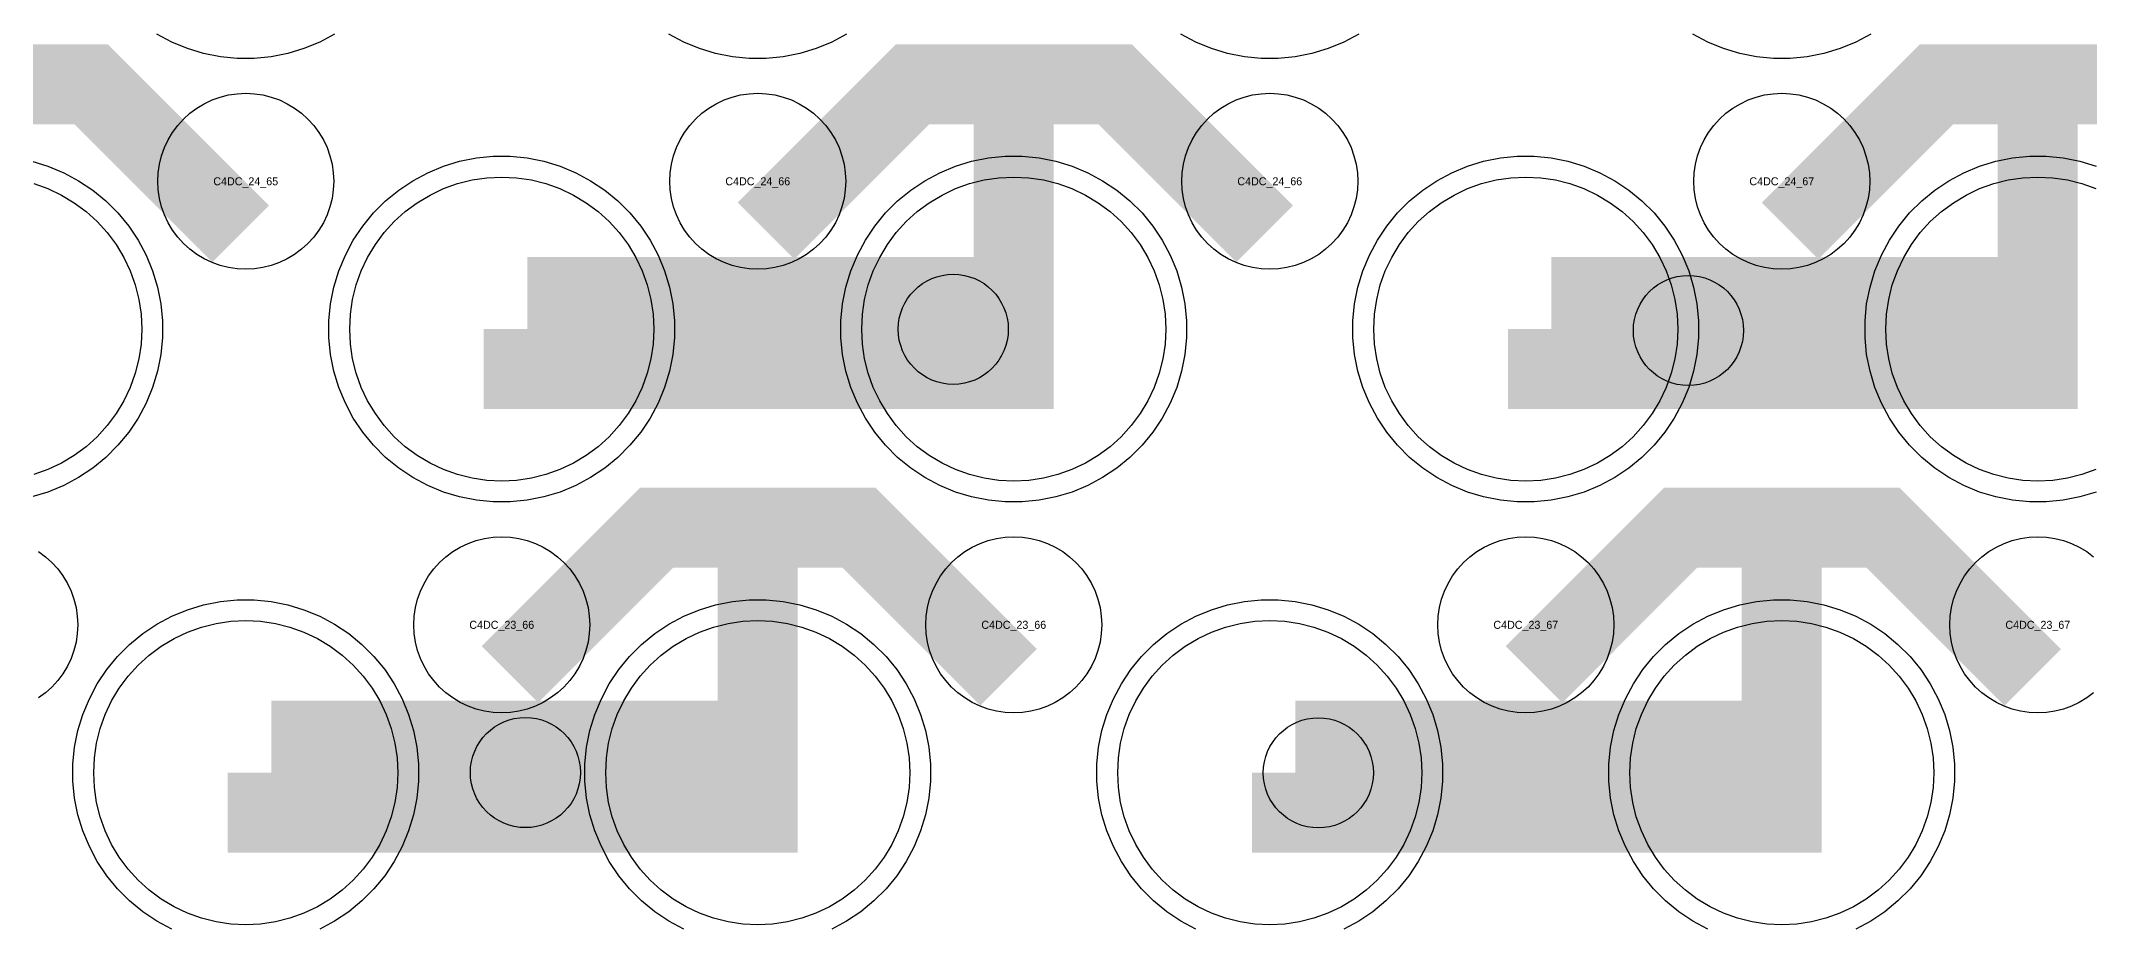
# Model space of a CAD drawing. Extents: x -11880 to 11880, y -14992 to 14992.
# Drawn here: x 8976 to 9616, y -11701 to -11424 of the extents above; entities that cross this region are included whole.
import ezdxf
from ezdxf.enums import TextEntityAlignment as Align

# ---------------------------------------------------------------- set-up
doc = ezdxf.new("R2010")
doc.units = 0
doc.header["$MEASUREMENT"] = 0
for name, color, linetype in [('GDS_775_DT_237', 138, 'CONTINUOUS'), ('RDL1_FS', 34, 'CONTINUOUS'), ('RDL_BS', 160, 'CONTINUOUS')]:
    doc.layers.add(name, color=color, linetype=linetype)

msp = doc.modelspace()

# ---------------------------------------------------------------- linework, layer by layer
at = {"layer": 'RDL1_FS', "color": 241, "true_color": 0xf7abae}
msp.add_lwpolyline([(8973.791, -11468.561), (8978.181, -11470.133), (8982.395, -11472.125), (8986.395, -11474.523), (8990.14, -11477.301), (8993.594, -11480.431), (8996.724, -11483.885), (8999.502, -11487.63), (9001.9, -11491.63), (9003.892, -11495.844), (9005.464, -11500.234), (9006.596, -11504.757), (9007.28, -11509.368), (9007.509, -11514.025), (9007.28, -11518.682), (9006.596, -11523.293), (9005.464, -11527.816), (9003.892, -11532.206), (9001.9, -11536.42), (8999.502, -11540.42), (8996.724, -11544.165), (8993.594, -11547.619), (8990.14, -11550.749), (8986.395, -11553.527), (8982.395, -11555.925), (8978.181, -11557.917), (8973.791, -11559.489)], dxfattribs=at)
at = {"layer": 'RDL1_FS'}
for points in [[(9120, -11561.534), (9115.343, -11561.305), (9110.732, -11560.621), (9106.209, -11559.489), (9101.819, -11557.917), (9097.605, -11555.925), (9093.605, -11553.527), (9089.86, -11550.749), (9086.406, -11547.619), (9083.276, -11544.165), (9080.498, -11540.42), (9078.1, -11536.42), (9076.108, -11532.206), (9074.536, -11527.816), (9073.404, -11523.293), (9072.72, -11518.682), (9072.491, -11514.025), (9072.72, -11509.368), (9073.404, -11504.757), (9074.536, -11500.234), (9076.108, -11495.844), (9078.1, -11491.63), (9080.498, -11487.63), (9083.276, -11483.885), (9086.406, -11480.431), (9089.86, -11477.301), (9093.605, -11474.523), (9097.605, -11472.125), (9101.819, -11470.133), (9106.209, -11468.561), (9110.732, -11467.429), (9115.343, -11466.745), (9120, -11466.516), (9124.657, -11466.745), (9129.268, -11467.429), (9133.791, -11468.561), (9138.181, -11470.133), (9142.395, -11472.125), (9146.395, -11474.523), (9150.14, -11477.301), (9153.594, -11480.431), (9156.724, -11483.885), (9159.502, -11487.63), (9161.9, -11491.63), (9163.892, -11495.844), (9165.464, -11500.234), (9166.596, -11504.757), (9167.28, -11509.368), (9167.509, -11514.025), (9167.28, -11518.682), (9166.596, -11523.293), (9165.464, -11527.816), (9163.892, -11532.206), (9161.9, -11536.42), (9159.502, -11540.42), (9156.724, -11544.165), (9153.594, -11547.619), (9150.14, -11550.749), (9146.395, -11553.527), (9142.395, -11555.925), (9138.181, -11557.917), (9133.791, -11559.489), (9129.268, -11560.621), (9124.657, -11561.305)], [(9280, -11561.534), (9275.343, -11561.305), (9270.732, -11560.621), (9266.209, -11559.489), (9261.819, -11557.917), (9257.605, -11555.925), (9253.605, -11553.527), (9249.86, -11550.749), (9246.406, -11547.619), (9243.276, -11544.165), (9240.498, -11540.42), (9238.1, -11536.42), (9236.108, -11532.206), (9234.536, -11527.816), (9233.404, -11523.293), (9232.72, -11518.682), (9232.491, -11514.025), (9232.72, -11509.368), (9233.404, -11504.757), (9234.536, -11500.234), (9236.108, -11495.844), (9238.1, -11491.63), (9240.498, -11487.63), (9243.276, -11483.885), (9246.406, -11480.431), (9249.86, -11477.301), (9253.605, -11474.523), (9257.605, -11472.125), (9261.819, -11470.133), (9266.209, -11468.561), (9270.732, -11467.429), (9275.343, -11466.745), (9280, -11466.516), (9284.657, -11466.745), (9289.268, -11467.429), (9293.791, -11468.561), (9298.181, -11470.133), (9302.395, -11472.125), (9306.395, -11474.523), (9310.14, -11477.301), (9313.594, -11480.431), (9316.724, -11483.885), (9319.502, -11487.63), (9321.9, -11491.63), (9323.892, -11495.844), (9325.464, -11500.234), (9326.596, -11504.757), (9327.28, -11509.368), (9327.509, -11514.025), (9327.28, -11518.682), (9326.596, -11523.293), (9325.464, -11527.816), (9323.892, -11532.206), (9321.9, -11536.42), (9319.502, -11540.42), (9316.724, -11544.165), (9313.594, -11547.619), (9310.14, -11550.749), (9306.395, -11553.527), (9302.395, -11555.925), (9298.181, -11557.917), (9293.791, -11559.489), (9289.268, -11560.621), (9284.657, -11561.305)], [(9440, -11561.534), (9435.343, -11561.305), (9430.732, -11560.621), (9426.209, -11559.489), (9421.819, -11557.917), (9417.605, -11555.925), (9413.605, -11553.527), (9409.86, -11550.749), (9406.406, -11547.619), (9403.276, -11544.165), (9400.498, -11540.42), (9398.1, -11536.42), (9396.108, -11532.206), (9394.536, -11527.816), (9393.404, -11523.293), (9392.72, -11518.682), (9392.491, -11514.025), (9392.72, -11509.368), (9393.404, -11504.757), (9394.536, -11500.234), (9396.108, -11495.844), (9398.1, -11491.63), (9400.498, -11487.63), (9403.276, -11483.885), (9406.406, -11480.431), (9409.86, -11477.301), (9413.605, -11474.523), (9417.605, -11472.125), (9421.819, -11470.133), (9426.209, -11468.561), (9430.732, -11467.429), (9435.343, -11466.745), (9440, -11466.516), (9444.657, -11466.745), (9449.268, -11467.429), (9453.791, -11468.561), (9458.181, -11470.133), (9462.395, -11472.125), (9466.395, -11474.523), (9470.14, -11477.301), (9473.594, -11480.431), (9476.724, -11483.885), (9479.502, -11487.63), (9481.9, -11491.63), (9483.892, -11495.844), (9485.464, -11500.234), (9486.596, -11504.757), (9487.28, -11509.368), (9487.509, -11514.025), (9487.28, -11518.682), (9486.596, -11523.293), (9485.464, -11527.816), (9483.892, -11532.206), (9481.9, -11536.42), (9479.502, -11540.42), (9476.724, -11544.165), (9473.594, -11547.619), (9470.14, -11550.749), (9466.395, -11553.527), (9462.395, -11555.925), (9458.181, -11557.917), (9453.791, -11559.489), (9449.268, -11560.621), (9444.657, -11561.305)], [(9040, -11700.099), (9035.343, -11699.87), (9030.732, -11699.186), (9026.209, -11698.054), (9021.819, -11696.482), (9017.605, -11694.49), (9013.605, -11692.092), (9009.86, -11689.314), (9006.406, -11686.184), (9003.276, -11682.73), (9000.498, -11678.985), (8998.1, -11674.985), (8996.108, -11670.771), (8994.536, -11666.381), (8993.404, -11661.858), (8992.72, -11657.247), (8992.491, -11652.59), (8992.72, -11647.933), (8993.404, -11643.322), (8994.536, -11638.799), (8996.108, -11634.409), (8998.1, -11630.195), (9000.498, -11626.195), (9003.276, -11622.45), (9006.406, -11618.996), (9009.86, -11615.866), (9013.605, -11613.088), (9017.605, -11610.69), (9021.819, -11608.698), (9026.209, -11607.126), (9030.732, -11605.994), (9035.343, -11605.31), (9040, -11605.081), (9044.657, -11605.31), (9049.268, -11605.994), (9053.791, -11607.126), (9058.181, -11608.698), (9062.395, -11610.69), (9066.395, -11613.088), (9070.14, -11615.866), (9073.594, -11618.996), (9076.724, -11622.45), (9079.502, -11626.195), (9081.9, -11630.195), (9083.892, -11634.409), (9085.464, -11638.799), (9086.596, -11643.322), (9087.28, -11647.933), (9087.509, -11652.59), (9087.28, -11657.247), (9086.596, -11661.858), (9085.464, -11666.381), (9083.892, -11670.771), (9081.9, -11674.985), (9079.502, -11678.985), (9076.724, -11682.73), (9073.594, -11686.184), (9070.14, -11689.314), (9066.395, -11692.092), (9062.395, -11694.49), (9058.181, -11696.482), (9053.791, -11698.054), (9049.268, -11699.186), (9044.657, -11699.87)], [(9200, -11700.099), (9195.343, -11699.87), (9190.732, -11699.186), (9186.209, -11698.054), (9181.819, -11696.482), (9177.605, -11694.49), (9173.605, -11692.092), (9169.86, -11689.314), (9166.406, -11686.184), (9163.276, -11682.73), (9160.498, -11678.985), (9158.1, -11674.985), (9156.108, -11670.771), (9154.536, -11666.381), (9153.404, -11661.858), (9152.72, -11657.247), (9152.491, -11652.59), (9152.72, -11647.933), (9153.404, -11643.322), (9154.536, -11638.799), (9156.108, -11634.409), (9158.1, -11630.195), (9160.498, -11626.195), (9163.276, -11622.45), (9166.406, -11618.996), (9169.86, -11615.866), (9173.605, -11613.088), (9177.605, -11610.69), (9181.819, -11608.698), (9186.209, -11607.126), (9190.732, -11605.994), (9195.343, -11605.31), (9200, -11605.081), (9204.657, -11605.31), (9209.268, -11605.994), (9213.791, -11607.126), (9218.181, -11608.698), (9222.395, -11610.69), (9226.395, -11613.088), (9230.14, -11615.866), (9233.594, -11618.996), (9236.724, -11622.45), (9239.502, -11626.195), (9241.9, -11630.195), (9243.892, -11634.409), (9245.464, -11638.799), (9246.596, -11643.322), (9247.28, -11647.933), (9247.509, -11652.59), (9247.28, -11657.247), (9246.596, -11661.858), (9245.464, -11666.381), (9243.892, -11670.771), (9241.9, -11674.985), (9239.502, -11678.985), (9236.724, -11682.73), (9233.594, -11686.184), (9230.14, -11689.314), (9226.395, -11692.092), (9222.395, -11694.49), (9218.181, -11696.482), (9213.791, -11698.054), (9209.268, -11699.186), (9204.657, -11699.87)], [(9360, -11700.099), (9355.343, -11699.87), (9350.732, -11699.186), (9346.209, -11698.054), (9341.819, -11696.482), (9337.605, -11694.49), (9333.605, -11692.092), (9329.86, -11689.314), (9326.406, -11686.184), (9323.276, -11682.73), (9320.498, -11678.985), (9318.1, -11674.985), (9316.108, -11670.771), (9314.536, -11666.381), (9313.404, -11661.858), (9312.72, -11657.247), (9312.491, -11652.59), (9312.72, -11647.933), (9313.404, -11643.322), (9314.536, -11638.799), (9316.108, -11634.409), (9318.1, -11630.195), (9320.498, -11626.195), (9323.276, -11622.45), (9326.406, -11618.996), (9329.86, -11615.866), (9333.605, -11613.088), (9337.605, -11610.69), (9341.819, -11608.698), (9346.209, -11607.126), (9350.732, -11605.994), (9355.343, -11605.31), (9360, -11605.081), (9364.657, -11605.31), (9369.268, -11605.994), (9373.791, -11607.126), (9378.181, -11608.698), (9382.395, -11610.69), (9386.395, -11613.088), (9390.14, -11615.866), (9393.594, -11618.996), (9396.724, -11622.45), (9399.502, -11626.195), (9401.9, -11630.195), (9403.892, -11634.409), (9405.464, -11638.799), (9406.596, -11643.322), (9407.28, -11647.933), (9407.509, -11652.59), (9407.28, -11657.247), (9406.596, -11661.858), (9405.464, -11666.381), (9403.892, -11670.771), (9401.9, -11674.985), (9399.502, -11678.985), (9396.724, -11682.73), (9393.594, -11686.184), (9390.14, -11689.314), (9386.395, -11692.092), (9382.395, -11694.49), (9378.181, -11696.482), (9373.791, -11698.054), (9369.268, -11699.186), (9364.657, -11699.87)], [(9520, -11700.099), (9515.343, -11699.87), (9510.732, -11699.186), (9506.209, -11698.054), (9501.819, -11696.482), (9497.605, -11694.49), (9493.605, -11692.092), (9489.86, -11689.314), (9486.406, -11686.184), (9483.276, -11682.73), (9480.498, -11678.985), (9478.1, -11674.985), (9476.108, -11670.771), (9474.536, -11666.381), (9473.404, -11661.858), (9472.72, -11657.247), (9472.491, -11652.59), (9472.72, -11647.933), (9473.404, -11643.322), (9474.536, -11638.799), (9476.108, -11634.409), (9478.1, -11630.195), (9480.498, -11626.195), (9483.276, -11622.45), (9486.406, -11618.996), (9489.86, -11615.866), (9493.605, -11613.088), (9497.605, -11610.69), (9501.819, -11608.698), (9506.209, -11607.126), (9510.732, -11605.994), (9515.343, -11605.31), (9520, -11605.081), (9524.657, -11605.31), (9529.268, -11605.994), (9533.791, -11607.126), (9538.181, -11608.698), (9542.395, -11610.69), (9546.395, -11613.088), (9550.14, -11615.866), (9553.594, -11618.996), (9556.724, -11622.45), (9559.502, -11626.195), (9561.9, -11630.195), (9563.892, -11634.409), (9565.464, -11638.799), (9566.596, -11643.322), (9567.28, -11647.933), (9567.509, -11652.59), (9567.28, -11657.247), (9566.596, -11661.858), (9565.464, -11666.381), (9563.892, -11670.771), (9561.9, -11674.985), (9559.502, -11678.985), (9556.724, -11682.73), (9553.594, -11686.184), (9550.14, -11689.314), (9546.395, -11692.092), (9542.395, -11694.49), (9538.181, -11696.482), (9533.791, -11698.054), (9529.268, -11699.186), (9524.657, -11699.87)]]:
    msp.add_lwpolyline(points, close=True, dxfattribs=at)
msp.add_lwpolyline([(9618.181, -11557.917), (9613.791, -11559.489), (9609.268, -11560.621), (9604.657, -11561.305), (9600, -11561.534), (9595.343, -11561.305), (9590.732, -11560.621), (9586.209, -11559.489), (9581.819, -11557.917), (9577.605, -11555.925), (9573.605, -11553.527), (9569.86, -11550.749), (9566.406, -11547.619), (9563.276, -11544.165), (9560.498, -11540.42), (9558.1, -11536.42), (9556.108, -11532.206), (9554.536, -11527.816), (9553.404, -11523.293), (9552.72, -11518.682), (9552.491, -11514.025), (9552.72, -11509.368), (9553.404, -11504.757), (9554.536, -11500.234), (9556.108, -11495.844), (9558.1, -11491.63), (9560.498, -11487.63), (9563.276, -11483.885), (9566.406, -11480.431), (9569.86, -11477.301), (9573.605, -11474.523), (9577.605, -11472.125), (9581.819, -11470.133), (9586.209, -11468.561), (9590.732, -11467.429), (9595.343, -11466.745), (9600, -11466.516), (9604.657, -11466.745), (9609.268, -11467.429), (9613.791, -11468.561), (9618.181, -11470.133)], dxfattribs=at)
for points in [[(9128.002, -11514.025, 45, 45, 0), (9200.002, -11514.025, 45, 45, 0)], [(9200.002, -11514.025, 45, 45, 0), (9272.002, -11514.025, 45, 45, 0)], [(9448.002, -11514.025, 45, 45, 0), (9520.002, -11514.025, 45, 45, 0)], [(9520.002, -11514.025, 45, 45, 0), (9592.002, -11514.025, 45, 45, 0)], [(9048.002, -11652.59, 45, 45, 0), (9120.002, -11652.59, 45, 45, 0)], [(9120.002, -11652.59, 45, 45, 0), (9192.002, -11652.59, 45, 45, 0)], [(9368.002, -11652.59, 45, 45, 0), (9440.002, -11652.59, 45, 45, 0)], [(9440.002, -11652.59, 45, 45, 0), (9512.002, -11652.59, 45, 45, 0)]]:
    msp.add_lwpolyline(points, format="xyseb", dxfattribs=at)
for centre in [(9261.09, -11514.068), (9490.819, -11514.444), (9127.386, -11652.561), (9375.178, -11652.636)]:
    msp.add_circle(centre, 17.2, dxfattribs=at)
at = {"layer": 'RDL_BS'}
for points in [[(9280, -11539.025, 25, 25, 0), (9280, -11425.024, 25, 25, 0)], [(9600, -11539.025, 25, 25, 0), (9600, -11425.024, 25, 25, 0)], [(9038.401, -11484.238, 25, 25, 0), (8991.687, -11437.524, 25, 25, 0), (8961.929, -11437.524, 25, 25, 0)], [(9202.562, -11483.339, 25, 25, 0), (9248.377, -11437.524, 25, 25, 0), (9281.93, -11437.524, 25, 25, 0)], [(9358.401, -11484.238, 25, 25, 0), (9311.687, -11437.524, 25, 25, 0), (9281.929, -11437.524, 25, 25, 0)], [(9522.562, -11483.339, 25, 25, 0), (9568.377, -11437.524, 25, 25, 0), (9601.93, -11437.524, 25, 25, 0)], [(9678.401, -11484.238, 25, 25, 0), (9631.687, -11437.524, 25, 25, 0), (9601.929, -11437.524, 25, 25, 0)], [(9114.397, -11526.525, 25, 25, 0), (9292.5, -11526.525, 25, 25, 0)], [(9434.397, -11526.525, 25, 25, 0), (9612.5, -11526.525, 25, 25, 0)], [(9200, -11677.59, 25, 25, 0), (9200, -11563.589, 25, 25, 0)], [(9520, -11677.59, 25, 25, 0), (9520, -11563.589, 25, 25, 0)], [(9122.562, -11621.904, 25, 25, 0), (9168.377, -11576.089, 25, 25, 0), (9201.93, -11576.089, 25, 25, 0)], [(9278.401, -11622.803, 25, 25, 0), (9231.687, -11576.089, 25, 25, 0), (9201.929, -11576.089, 25, 25, 0)], [(9442.562, -11621.904, 25, 25, 0), (9488.377, -11576.089, 25, 25, 0), (9521.93, -11576.089, 25, 25, 0)], [(9598.401, -11622.803, 25, 25, 0), (9551.687, -11576.089, 25, 25, 0), (9521.929, -11576.089, 25, 25, 0)], [(9034.397, -11665.09, 25, 25, 0), (9212.5, -11665.09, 25, 25, 0)], [(9354.397, -11665.09, 25, 25, 0), (9532.5, -11665.09, 25, 25, 0)]]:
    msp.add_lwpolyline(points, format="xyseb", dxfattribs=at)
for points in [[(9067.777, -11421.843), (9063.115, -11424.335), (9058.205, -11426.366), (9053.165, -11427.897), (9047.938, -11428.943), (9042.644, -11429.46), (9037.356, -11429.46), (9032.062, -11428.943), (9026.835, -11427.897), (9021.795, -11426.366), (9016.885, -11424.335), (9012.223, -11421.843)], [(9227.777, -11421.843), (9223.115, -11424.335), (9218.205, -11426.366), (9213.165, -11427.897), (9207.938, -11428.943), (9202.644, -11429.46), (9197.356, -11429.46), (9192.062, -11428.943), (9186.835, -11427.897), (9181.795, -11426.366), (9176.885, -11424.335), (9172.223, -11421.843)], [(9387.777, -11421.843), (9383.115, -11424.335), (9378.205, -11426.366), (9373.165, -11427.897), (9367.938, -11428.943), (9362.644, -11429.46), (9357.356, -11429.46), (9352.062, -11428.943), (9346.835, -11427.897), (9341.795, -11426.366), (9336.885, -11424.335), (9332.223, -11421.843)], [(9547.777, -11421.843), (9543.115, -11424.335), (9538.205, -11426.366), (9533.165, -11427.897), (9527.938, -11428.943), (9522.644, -11429.46), (9517.356, -11429.46), (9512.062, -11428.943), (9506.835, -11427.897), (9501.795, -11426.366), (9496.885, -11424.335), (9492.223, -11421.843)], [(9618.205, -11564.931), (9613.165, -11566.462), (9607.938, -11567.508), (9602.644, -11568.025), (9597.356, -11568.025), (9592.062, -11567.508), (9586.835, -11566.462), (9581.795, -11564.931), (9576.885, -11562.9), (9572.223, -11560.408), (9567.809, -11557.461), (9563.708, -11554.099), (9559.926, -11550.317), (9556.564, -11546.216), (9553.617, -11541.802), (9551.125, -11537.14), (9549.094, -11532.23), (9547.563, -11527.19), (9546.517, -11521.963), (9546, -11516.669), (9546, -11511.381), (9546.517, -11506.087), (9547.563, -11500.86), (9549.094, -11495.82), (9551.125, -11490.91), (9553.617, -11486.248), (9556.564, -11481.834), (9559.926, -11477.733), (9563.708, -11473.951), (9567.809, -11470.589), (9572.223, -11467.642), (9576.885, -11465.15), (9581.795, -11463.119), (9586.835, -11461.588), (9592.062, -11460.542), (9597.356, -11460.025), (9602.644, -11460.025), (9607.938, -11460.542), (9613.165, -11461.588), (9618.205, -11463.119)], [(8975.28, -11583.545), (8977.443, -11585.148), (8979.442, -11586.96), (8981.254, -11588.959), (8982.857, -11591.122), (8984.25, -11593.446), (8985.402, -11595.883), (8986.309, -11598.418), (8986.966, -11601.037), (8987.362, -11603.709), (8987.494, -11606.402), (8987.362, -11609.095), (8986.966, -11611.767), (8986.309, -11614.386), (8985.402, -11616.921), (8984.25, -11619.358), (8982.857, -11621.682), (8981.254, -11623.845), (8979.442, -11625.844), (8977.443, -11627.656), (8975.28, -11629.259)], [(9617.443, -11627.656), (9615.28, -11629.259), (9612.956, -11630.652), (9610.519, -11631.804), (9607.984, -11632.711), (9605.365, -11633.368), (9602.693, -11633.764), (9600, -11633.896), (9597.307, -11633.764), (9594.635, -11633.368), (9592.016, -11632.711), (9589.481, -11631.804), (9587.044, -11630.652), (9584.72, -11629.259), (9582.557, -11627.656), (9580.558, -11625.844), (9578.746, -11623.845), (9577.143, -11621.682), (9575.75, -11619.358), (9574.598, -11616.921), (9573.691, -11614.386), (9573.034, -11611.767), (9572.638, -11609.095), (9572.506, -11606.402), (9572.638, -11603.709), (9573.034, -11601.037), (9573.691, -11598.418), (9574.598, -11595.883), (9575.75, -11593.446), (9577.143, -11591.122), (9578.746, -11588.959), (9580.558, -11586.96), (9582.557, -11585.148), (9584.72, -11583.545), (9587.044, -11582.152), (9589.481, -11581), (9592.016, -11580.093), (9594.635, -11579.436), (9597.307, -11579.04), (9600, -11578.908), (9602.693, -11579.04), (9605.365, -11579.436), (9607.984, -11580.093), (9610.519, -11581), (9612.956, -11582.152), (9615.28, -11583.545), (9617.443, -11585.148)], [(9016.885, -11701.465), (9012.223, -11698.973), (9007.809, -11696.026), (9003.708, -11692.664), (8999.926, -11688.882), (8996.564, -11684.781), (8993.617, -11680.367), (8991.125, -11675.705), (8989.094, -11670.795), (8987.563, -11665.755), (8986.517, -11660.528), (8986, -11655.234), (8986, -11649.946), (8986.517, -11644.652), (8987.563, -11639.425), (8989.094, -11634.385), (8991.125, -11629.475), (8993.617, -11624.813), (8996.564, -11620.399), (8999.926, -11616.298), (9003.708, -11612.516), (9007.809, -11609.154), (9012.223, -11606.207), (9016.885, -11603.715), (9021.795, -11601.684), (9026.835, -11600.153), (9032.062, -11599.107), (9037.356, -11598.59), (9042.644, -11598.59), (9047.938, -11599.107), (9053.165, -11600.153), (9058.205, -11601.684), (9063.115, -11603.715), (9067.777, -11606.207), (9072.191, -11609.154), (9076.292, -11612.516), (9080.074, -11616.298), (9083.436, -11620.399), (9086.383, -11624.813), (9088.875, -11629.475), (9090.906, -11634.385), (9092.437, -11639.425), (9093.483, -11644.652), (9094, -11649.946), (9094, -11655.234), (9093.483, -11660.528), (9092.437, -11665.755), (9090.906, -11670.795), (9088.875, -11675.705), (9086.383, -11680.367), (9083.436, -11684.781), (9080.074, -11688.882), (9076.292, -11692.664), (9072.191, -11696.026), (9067.777, -11698.973), (9063.115, -11701.465)], [(9176.885, -11701.465), (9172.223, -11698.973), (9167.809, -11696.026), (9163.708, -11692.664), (9159.926, -11688.882), (9156.564, -11684.781), (9153.617, -11680.367), (9151.125, -11675.705), (9149.094, -11670.795), (9147.563, -11665.755), (9146.517, -11660.528), (9146, -11655.234), (9146, -11649.946), (9146.517, -11644.652), (9147.563, -11639.425), (9149.094, -11634.385), (9151.125, -11629.475), (9153.617, -11624.813), (9156.564, -11620.399), (9159.926, -11616.298), (9163.708, -11612.516), (9167.809, -11609.154), (9172.223, -11606.207), (9176.885, -11603.715), (9181.795, -11601.684), (9186.835, -11600.153), (9192.062, -11599.107), (9197.356, -11598.59), (9202.644, -11598.59), (9207.938, -11599.107), (9213.165, -11600.153), (9218.205, -11601.684), (9223.115, -11603.715), (9227.777, -11606.207), (9232.191, -11609.154), (9236.292, -11612.516), (9240.074, -11616.298), (9243.436, -11620.399), (9246.383, -11624.813), (9248.875, -11629.475), (9250.906, -11634.385), (9252.437, -11639.425), (9253.483, -11644.652), (9254, -11649.946), (9254, -11655.234), (9253.483, -11660.528), (9252.437, -11665.755), (9250.906, -11670.795), (9248.875, -11675.705), (9246.383, -11680.367), (9243.436, -11684.781), (9240.074, -11688.882), (9236.292, -11692.664), (9232.191, -11696.026), (9227.777, -11698.973), (9223.115, -11701.465)], [(9336.885, -11701.465), (9332.223, -11698.973), (9327.809, -11696.026), (9323.708, -11692.664), (9319.926, -11688.882), (9316.564, -11684.781), (9313.617, -11680.367), (9311.125, -11675.705), (9309.094, -11670.795), (9307.563, -11665.755), (9306.517, -11660.528), (9306, -11655.234), (9306, -11649.946), (9306.517, -11644.652), (9307.563, -11639.425), (9309.094, -11634.385), (9311.125, -11629.475), (9313.617, -11624.813), (9316.564, -11620.399), (9319.926, -11616.298), (9323.708, -11612.516), (9327.809, -11609.154), (9332.223, -11606.207), (9336.885, -11603.715), (9341.795, -11601.684), (9346.835, -11600.153), (9352.062, -11599.107), (9357.356, -11598.59), (9362.644, -11598.59), (9367.938, -11599.107), (9373.165, -11600.153), (9378.205, -11601.684), (9383.115, -11603.715), (9387.777, -11606.207), (9392.191, -11609.154), (9396.292, -11612.516), (9400.074, -11616.298), (9403.436, -11620.399), (9406.383, -11624.813), (9408.875, -11629.475), (9410.906, -11634.385), (9412.437, -11639.425), (9413.483, -11644.652), (9414, -11649.946), (9414, -11655.234), (9413.483, -11660.528), (9412.437, -11665.755), (9410.906, -11670.795), (9408.875, -11675.705), (9406.383, -11680.367), (9403.436, -11684.781), (9400.074, -11688.882), (9396.292, -11692.664), (9392.191, -11696.026), (9387.777, -11698.973), (9383.115, -11701.465)], [(9496.885, -11701.465), (9492.223, -11698.973), (9487.809, -11696.026), (9483.708, -11692.664), (9479.926, -11688.882), (9476.564, -11684.781), (9473.617, -11680.367), (9471.125, -11675.705), (9469.094, -11670.795), (9467.563, -11665.755), (9466.517, -11660.528), (9466, -11655.234), (9466, -11649.946), (9466.517, -11644.652), (9467.563, -11639.425), (9469.094, -11634.385), (9471.125, -11629.475), (9473.617, -11624.813), (9476.564, -11620.399), (9479.926, -11616.298), (9483.708, -11612.516), (9487.809, -11609.154), (9492.223, -11606.207), (9496.885, -11603.715), (9501.795, -11601.684), (9506.835, -11600.153), (9512.062, -11599.107), (9517.356, -11598.59), (9522.644, -11598.59), (9527.938, -11599.107), (9533.165, -11600.153), (9538.205, -11601.684), (9543.115, -11603.715), (9547.777, -11606.207), (9552.191, -11609.154), (9556.292, -11612.516), (9560.074, -11616.298), (9563.436, -11620.399), (9566.383, -11624.813), (9568.875, -11629.475), (9570.906, -11634.385), (9572.437, -11639.425), (9573.483, -11644.652), (9574, -11649.946), (9574, -11655.234), (9573.483, -11660.528), (9572.437, -11665.755), (9570.906, -11670.795), (9568.875, -11675.705), (9566.383, -11680.367), (9563.436, -11684.781), (9560.074, -11688.882), (9556.292, -11692.664), (9552.191, -11696.026), (9547.777, -11698.973), (9543.115, -11701.465)]]:
    msp.add_lwpolyline(points, dxfattribs=at)
for points in [[(9040, -11495.331), (9037.307, -11495.199), (9034.635, -11494.803), (9032.016, -11494.146), (9029.481, -11493.239), (9027.044, -11492.087), (9024.72, -11490.694), (9022.557, -11489.091), (9020.558, -11487.279), (9018.746, -11485.28), (9017.143, -11483.117), (9015.75, -11480.793), (9014.598, -11478.356), (9013.691, -11475.821), (9013.034, -11473.202), (9012.638, -11470.53), (9012.506, -11467.837), (9012.638, -11465.144), (9013.034, -11462.472), (9013.691, -11459.853), (9014.598, -11457.318), (9015.75, -11454.881), (9017.143, -11452.557), (9018.746, -11450.394), (9020.558, -11448.395), (9022.557, -11446.583), (9024.72, -11444.98), (9027.044, -11443.587), (9029.481, -11442.435), (9032.016, -11441.528), (9034.635, -11440.871), (9037.307, -11440.475), (9040, -11440.343), (9042.693, -11440.475), (9045.365, -11440.871), (9047.984, -11441.528), (9050.519, -11442.435), (9052.956, -11443.587), (9055.28, -11444.98), (9057.443, -11446.583), (9059.442, -11448.395), (9061.254, -11450.394), (9062.857, -11452.557), (9064.25, -11454.881), (9065.402, -11457.318), (9066.309, -11459.853), (9066.966, -11462.472), (9067.362, -11465.144), (9067.494, -11467.837), (9067.362, -11470.53), (9066.966, -11473.202), (9066.309, -11475.821), (9065.402, -11478.356), (9064.25, -11480.793), (9062.857, -11483.117), (9061.254, -11485.28), (9059.442, -11487.279), (9057.443, -11489.091), (9055.28, -11490.694), (9052.956, -11492.087), (9050.519, -11493.239), (9047.984, -11494.146), (9045.365, -11494.803), (9042.693, -11495.199)], [(9200, -11495.331), (9197.307, -11495.199), (9194.635, -11494.803), (9192.016, -11494.146), (9189.481, -11493.239), (9187.044, -11492.087), (9184.72, -11490.694), (9182.557, -11489.091), (9180.558, -11487.279), (9178.746, -11485.28), (9177.143, -11483.117), (9175.75, -11480.793), (9174.598, -11478.356), (9173.691, -11475.821), (9173.034, -11473.202), (9172.638, -11470.53), (9172.506, -11467.837), (9172.638, -11465.144), (9173.034, -11462.472), (9173.691, -11459.853), (9174.598, -11457.318), (9175.75, -11454.881), (9177.143, -11452.557), (9178.746, -11450.394), (9180.558, -11448.395), (9182.557, -11446.583), (9184.72, -11444.98), (9187.044, -11443.587), (9189.481, -11442.435), (9192.016, -11441.528), (9194.635, -11440.871), (9197.307, -11440.475), (9200, -11440.343), (9202.693, -11440.475), (9205.365, -11440.871), (9207.984, -11441.528), (9210.519, -11442.435), (9212.956, -11443.587), (9215.28, -11444.98), (9217.443, -11446.583), (9219.442, -11448.395), (9221.254, -11450.394), (9222.857, -11452.557), (9224.25, -11454.881), (9225.402, -11457.318), (9226.309, -11459.853), (9226.966, -11462.472), (9227.362, -11465.144), (9227.494, -11467.837), (9227.362, -11470.53), (9226.966, -11473.202), (9226.309, -11475.821), (9225.402, -11478.356), (9224.25, -11480.793), (9222.857, -11483.117), (9221.254, -11485.28), (9219.442, -11487.279), (9217.443, -11489.091), (9215.28, -11490.694), (9212.956, -11492.087), (9210.519, -11493.239), (9207.984, -11494.146), (9205.365, -11494.803), (9202.693, -11495.199)], [(9360, -11495.331), (9357.307, -11495.199), (9354.635, -11494.803), (9352.016, -11494.146), (9349.481, -11493.239), (9347.044, -11492.087), (9344.72, -11490.694), (9342.557, -11489.091), (9340.558, -11487.279), (9338.746, -11485.28), (9337.143, -11483.117), (9335.75, -11480.793), (9334.598, -11478.356), (9333.691, -11475.821), (9333.034, -11473.202), (9332.638, -11470.53), (9332.506, -11467.837), (9332.638, -11465.144), (9333.034, -11462.472), (9333.691, -11459.853), (9334.598, -11457.318), (9335.75, -11454.881), (9337.143, -11452.557), (9338.746, -11450.394), (9340.558, -11448.395), (9342.557, -11446.583), (9344.72, -11444.98), (9347.044, -11443.587), (9349.481, -11442.435), (9352.016, -11441.528), (9354.635, -11440.871), (9357.307, -11440.475), (9360, -11440.343), (9362.693, -11440.475), (9365.365, -11440.871), (9367.984, -11441.528), (9370.519, -11442.435), (9372.956, -11443.587), (9375.28, -11444.98), (9377.443, -11446.583), (9379.442, -11448.395), (9381.254, -11450.394), (9382.857, -11452.557), (9384.25, -11454.881), (9385.402, -11457.318), (9386.309, -11459.853), (9386.966, -11462.472), (9387.362, -11465.144), (9387.494, -11467.837), (9387.362, -11470.53), (9386.966, -11473.202), (9386.309, -11475.821), (9385.402, -11478.356), (9384.25, -11480.793), (9382.857, -11483.117), (9381.254, -11485.28), (9379.442, -11487.279), (9377.443, -11489.091), (9375.28, -11490.694), (9372.956, -11492.087), (9370.519, -11493.239), (9367.984, -11494.146), (9365.365, -11494.803), (9362.693, -11495.199)], [(9520, -11495.331), (9517.307, -11495.199), (9514.635, -11494.803), (9512.016, -11494.146), (9509.481, -11493.239), (9507.044, -11492.087), (9504.72, -11490.694), (9502.557, -11489.091), (9500.558, -11487.279), (9498.746, -11485.28), (9497.143, -11483.117), (9495.75, -11480.793), (9494.598, -11478.356), (9493.691, -11475.821), (9493.034, -11473.202), (9492.638, -11470.53), (9492.506, -11467.837), (9492.638, -11465.144), (9493.034, -11462.472), (9493.691, -11459.853), (9494.598, -11457.318), (9495.75, -11454.881), (9497.143, -11452.557), (9498.746, -11450.394), (9500.558, -11448.395), (9502.557, -11446.583), (9504.72, -11444.98), (9507.044, -11443.587), (9509.481, -11442.435), (9512.016, -11441.528), (9514.635, -11440.871), (9517.307, -11440.475), (9520, -11440.343), (9522.693, -11440.475), (9525.365, -11440.871), (9527.984, -11441.528), (9530.519, -11442.435), (9532.956, -11443.587), (9535.28, -11444.98), (9537.443, -11446.583), (9539.442, -11448.395), (9541.254, -11450.394), (9542.857, -11452.557), (9544.25, -11454.881), (9545.402, -11457.318), (9546.309, -11459.853), (9546.966, -11462.472), (9547.362, -11465.144), (9547.494, -11467.837), (9547.362, -11470.53), (9546.966, -11473.202), (9546.309, -11475.821), (9545.402, -11478.356), (9544.25, -11480.793), (9542.857, -11483.117), (9541.254, -11485.28), (9539.442, -11487.279), (9537.443, -11489.091), (9535.28, -11490.694), (9532.956, -11492.087), (9530.519, -11493.239), (9527.984, -11494.146), (9525.365, -11494.803), (9522.693, -11495.199)], [(9117.356, -11568.025), (9112.062, -11567.508), (9106.835, -11566.462), (9101.795, -11564.931), (9096.885, -11562.9), (9092.223, -11560.408), (9087.809, -11557.461), (9083.708, -11554.099), (9079.926, -11550.317), (9076.564, -11546.216), (9073.617, -11541.802), (9071.125, -11537.14), (9069.094, -11532.23), (9067.563, -11527.19), (9066.517, -11521.963), (9066, -11516.669), (9066, -11511.381), (9066.517, -11506.087), (9067.563, -11500.86), (9069.094, -11495.82), (9071.125, -11490.91), (9073.617, -11486.248), (9076.564, -11481.834), (9079.926, -11477.733), (9083.708, -11473.951), (9087.809, -11470.589), (9092.223, -11467.642), (9096.885, -11465.15), (9101.795, -11463.119), (9106.835, -11461.588), (9112.062, -11460.542), (9117.356, -11460.025), (9122.644, -11460.025), (9127.938, -11460.542), (9133.165, -11461.588), (9138.205, -11463.119), (9143.115, -11465.15), (9147.777, -11467.642), (9152.191, -11470.589), (9156.292, -11473.951), (9160.074, -11477.733), (9163.436, -11481.834), (9166.383, -11486.248), (9168.875, -11490.91), (9170.906, -11495.82), (9172.437, -11500.86), (9173.483, -11506.087), (9174, -11511.381), (9174, -11516.669), (9173.483, -11521.963), (9172.437, -11527.19), (9170.906, -11532.23), (9168.875, -11537.14), (9166.383, -11541.802), (9163.436, -11546.216), (9160.074, -11550.317), (9156.292, -11554.099), (9152.191, -11557.461), (9147.777, -11560.408), (9143.115, -11562.9), (9138.205, -11564.931), (9133.165, -11566.462), (9127.938, -11567.508), (9122.644, -11568.025)], [(9277.356, -11568.025), (9272.062, -11567.508), (9266.835, -11566.462), (9261.795, -11564.931), (9256.885, -11562.9), (9252.223, -11560.408), (9247.809, -11557.461), (9243.708, -11554.099), (9239.926, -11550.317), (9236.564, -11546.216), (9233.617, -11541.802), (9231.125, -11537.14), (9229.094, -11532.23), (9227.563, -11527.19), (9226.517, -11521.963), (9226, -11516.669), (9226, -11511.381), (9226.517, -11506.087), (9227.563, -11500.86), (9229.094, -11495.82), (9231.125, -11490.91), (9233.617, -11486.248), (9236.564, -11481.834), (9239.926, -11477.733), (9243.708, -11473.951), (9247.809, -11470.589), (9252.223, -11467.642), (9256.885, -11465.15), (9261.795, -11463.119), (9266.835, -11461.588), (9272.062, -11460.542), (9277.356, -11460.025), (9282.644, -11460.025), (9287.938, -11460.542), (9293.165, -11461.588), (9298.205, -11463.119), (9303.115, -11465.15), (9307.777, -11467.642), (9312.191, -11470.589), (9316.292, -11473.951), (9320.074, -11477.733), (9323.436, -11481.834), (9326.383, -11486.248), (9328.875, -11490.91), (9330.906, -11495.82), (9332.437, -11500.86), (9333.483, -11506.087), (9334, -11511.381), (9334, -11516.669), (9333.483, -11521.963), (9332.437, -11527.19), (9330.906, -11532.23), (9328.875, -11537.14), (9326.383, -11541.802), (9323.436, -11546.216), (9320.074, -11550.317), (9316.292, -11554.099), (9312.191, -11557.461), (9307.777, -11560.408), (9303.115, -11562.9), (9298.205, -11564.931), (9293.165, -11566.462), (9287.938, -11567.508), (9282.644, -11568.025)], [(9437.356, -11568.025), (9432.062, -11567.508), (9426.835, -11566.462), (9421.795, -11564.931), (9416.885, -11562.9), (9412.223, -11560.408), (9407.809, -11557.461), (9403.708, -11554.099), (9399.926, -11550.317), (9396.564, -11546.216), (9393.617, -11541.802), (9391.125, -11537.14), (9389.094, -11532.23), (9387.563, -11527.19), (9386.517, -11521.963), (9386, -11516.669), (9386, -11511.381), (9386.517, -11506.087), (9387.563, -11500.86), (9389.094, -11495.82), (9391.125, -11490.91), (9393.617, -11486.248), (9396.564, -11481.834), (9399.926, -11477.733), (9403.708, -11473.951), (9407.809, -11470.589), (9412.223, -11467.642), (9416.885, -11465.15), (9421.795, -11463.119), (9426.835, -11461.588), (9432.062, -11460.542), (9437.356, -11460.025), (9442.644, -11460.025), (9447.938, -11460.542), (9453.165, -11461.588), (9458.205, -11463.119), (9463.115, -11465.15), (9467.777, -11467.642), (9472.191, -11470.589), (9476.292, -11473.951), (9480.074, -11477.733), (9483.436, -11481.834), (9486.383, -11486.248), (9488.875, -11490.91), (9490.906, -11495.82), (9492.437, -11500.86), (9493.483, -11506.087), (9494, -11511.381), (9494, -11516.669), (9493.483, -11521.963), (9492.437, -11527.19), (9490.906, -11532.23), (9488.875, -11537.14), (9486.383, -11541.802), (9483.436, -11546.216), (9480.074, -11550.317), (9476.292, -11554.099), (9472.191, -11557.461), (9467.777, -11560.408), (9463.115, -11562.9), (9458.205, -11564.931), (9453.165, -11566.462), (9447.938, -11567.508), (9442.644, -11568.025)], [(9120, -11633.896), (9117.307, -11633.764), (9114.635, -11633.368), (9112.016, -11632.711), (9109.481, -11631.804), (9107.044, -11630.652), (9104.72, -11629.259), (9102.557, -11627.656), (9100.558, -11625.844), (9098.746, -11623.845), (9097.143, -11621.682), (9095.75, -11619.358), (9094.598, -11616.921), (9093.691, -11614.386), (9093.034, -11611.767), (9092.638, -11609.095), (9092.506, -11606.402), (9092.638, -11603.709), (9093.034, -11601.037), (9093.691, -11598.418), (9094.598, -11595.883), (9095.75, -11593.446), (9097.143, -11591.122), (9098.746, -11588.959), (9100.558, -11586.96), (9102.557, -11585.148), (9104.72, -11583.545), (9107.044, -11582.152), (9109.481, -11581), (9112.016, -11580.093), (9114.635, -11579.436), (9117.307, -11579.04), (9120, -11578.908), (9122.693, -11579.04), (9125.365, -11579.436), (9127.984, -11580.093), (9130.519, -11581), (9132.956, -11582.152), (9135.28, -11583.545), (9137.443, -11585.148), (9139.442, -11586.96), (9141.254, -11588.959), (9142.857, -11591.122), (9144.25, -11593.446), (9145.402, -11595.883), (9146.309, -11598.418), (9146.966, -11601.037), (9147.362, -11603.709), (9147.494, -11606.402), (9147.362, -11609.095), (9146.966, -11611.767), (9146.309, -11614.386), (9145.402, -11616.921), (9144.25, -11619.358), (9142.857, -11621.682), (9141.254, -11623.845), (9139.442, -11625.844), (9137.443, -11627.656), (9135.28, -11629.259), (9132.956, -11630.652), (9130.519, -11631.804), (9127.984, -11632.711), (9125.365, -11633.368), (9122.693, -11633.764)], [(9280, -11633.896), (9277.307, -11633.764), (9274.635, -11633.368), (9272.016, -11632.711), (9269.481, -11631.804), (9267.044, -11630.652), (9264.72, -11629.259), (9262.557, -11627.656), (9260.558, -11625.844), (9258.746, -11623.845), (9257.143, -11621.682), (9255.75, -11619.358), (9254.598, -11616.921), (9253.691, -11614.386), (9253.034, -11611.767), (9252.638, -11609.095), (9252.506, -11606.402), (9252.638, -11603.709), (9253.034, -11601.037), (9253.691, -11598.418), (9254.598, -11595.883), (9255.75, -11593.446), (9257.143, -11591.122), (9258.746, -11588.959), (9260.558, -11586.96), (9262.557, -11585.148), (9264.72, -11583.545), (9267.044, -11582.152), (9269.481, -11581), (9272.016, -11580.093), (9274.635, -11579.436), (9277.307, -11579.04), (9280, -11578.908), (9282.693, -11579.04), (9285.365, -11579.436), (9287.984, -11580.093), (9290.519, -11581), (9292.956, -11582.152), (9295.28, -11583.545), (9297.443, -11585.148), (9299.442, -11586.96), (9301.254, -11588.959), (9302.857, -11591.122), (9304.25, -11593.446), (9305.402, -11595.883), (9306.309, -11598.418), (9306.966, -11601.037), (9307.362, -11603.709), (9307.494, -11606.402), (9307.362, -11609.095), (9306.966, -11611.767), (9306.309, -11614.386), (9305.402, -11616.921), (9304.25, -11619.358), (9302.857, -11621.682), (9301.254, -11623.845), (9299.442, -11625.844), (9297.443, -11627.656), (9295.28, -11629.259), (9292.956, -11630.652), (9290.519, -11631.804), (9287.984, -11632.711), (9285.365, -11633.368), (9282.693, -11633.764)], [(9440, -11633.896), (9437.307, -11633.764), (9434.635, -11633.368), (9432.016, -11632.711), (9429.481, -11631.804), (9427.044, -11630.652), (9424.72, -11629.259), (9422.557, -11627.656), (9420.558, -11625.844), (9418.746, -11623.845), (9417.143, -11621.682), (9415.75, -11619.358), (9414.598, -11616.921), (9413.691, -11614.386), (9413.034, -11611.767), (9412.638, -11609.095), (9412.506, -11606.402), (9412.638, -11603.709), (9413.034, -11601.037), (9413.691, -11598.418), (9414.598, -11595.883), (9415.75, -11593.446), (9417.143, -11591.122), (9418.746, -11588.959), (9420.558, -11586.96), (9422.557, -11585.148), (9424.72, -11583.545), (9427.044, -11582.152), (9429.481, -11581), (9432.016, -11580.093), (9434.635, -11579.436), (9437.307, -11579.04), (9440, -11578.908), (9442.693, -11579.04), (9445.365, -11579.436), (9447.984, -11580.093), (9450.519, -11581), (9452.956, -11582.152), (9455.28, -11583.545), (9457.443, -11585.148), (9459.442, -11586.96), (9461.254, -11588.959), (9462.857, -11591.122), (9464.25, -11593.446), (9465.402, -11595.883), (9466.309, -11598.418), (9466.966, -11601.037), (9467.362, -11603.709), (9467.494, -11606.402), (9467.362, -11609.095), (9466.966, -11611.767), (9466.309, -11614.386), (9465.402, -11616.921), (9464.25, -11619.358), (9462.857, -11621.682), (9461.254, -11623.845), (9459.442, -11625.844), (9457.443, -11627.656), (9455.28, -11629.259), (9452.956, -11630.652), (9450.519, -11631.804), (9447.984, -11632.711), (9445.365, -11633.368), (9442.693, -11633.764)]]:
    msp.add_lwpolyline(points, close=True, dxfattribs=at)
at = {"layer": 'RDL_BS', "color": 241, "true_color": 0xf7abae}
msp.add_lwpolyline([(8973.165, -11461.588), (8978.205, -11463.119), (8983.115, -11465.15), (8987.777, -11467.642), (8992.191, -11470.589), (8996.292, -11473.951), (9000.074, -11477.733), (9003.436, -11481.834), (9006.383, -11486.248), (9008.875, -11490.91), (9010.906, -11495.82), (9012.437, -11500.86), (9013.483, -11506.087), (9014, -11511.381), (9014, -11516.669), (9013.483, -11521.963), (9012.437, -11527.19), (9010.906, -11532.23), (9008.875, -11537.14), (9006.383, -11541.802), (9003.436, -11546.216), (9000.074, -11550.317), (8996.292, -11554.099), (8992.191, -11557.461), (8987.777, -11560.408), (8983.115, -11562.9), (8978.205, -11564.931), (8973.165, -11566.462)], dxfattribs=at)

# ---------------------------------------------------------------- texts
at = {"layer": 'GDS_775_DT_237'}
for s, p in [('C4DC_24_65', (9040, -11467.837)), ('C4DC_24_65', (9040, -11467.837)), ('C4DC_24_66', (9200, -11467.837)), ('C4DC_24_66', (9200, -11467.837)), ('C4DC_24_66', (9360, -11467.837)), ('C4DC_24_66', (9360, -11467.837)), ('C4DC_24_67', (9520, -11467.837)), ('C4DC_24_67', (9520, -11467.837)), ('C4DC_23_66', (9120, -11606.402)), ('C4DC_23_66', (9120, -11606.402)), ('C4DC_23_66', (9280, -11606.402)), ('C4DC_23_66', (9280, -11606.402)), ('C4DC_23_67', (9440, -11606.402)), ('C4DC_23_67', (9440, -11606.402)), ('C4DC_23_67', (9600, -11606.402)), ('C4DC_23_67', (9600, -11606.402))]:
    msp.add_text(s, height=2.5, dxfattribs=at).set_placement(p, align=Align.MIDDLE_CENTER)

doc.saveas('drawing.dxf')
